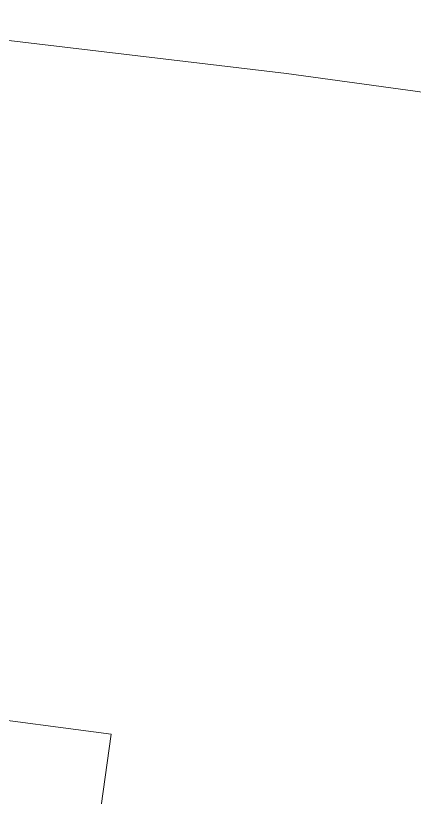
# Model space of a CAD drawing. Header units: metres. Extents: x 240566 to 246015, y 6282606 to 6289108.
# Drawn here: x 244281 to 244935, y 6285305 to 6286587 of the extents above; entities that cross this region are included whole.
import ezdxf

# ---------------------------------------------------------------- set-up
doc = ezdxf.new("R2010")
doc.units = ezdxf.units.M
doc.layers.add('Cadastre Land Parcels_SP_EXT', color=9, linetype='Continuous', lineweight=5)

msp = doc.modelspace()

# ---------------------------------------------------------------- linework, layer by layer
at = {"layer": 'Cadastre Land Parcels_SP_EXT', "linetype": 'Continuous'}
for points in [[(244703.4, 6287317.1), (244604.6, 6287381.5), (244461.9, 6287403.7), (244370.8, 6287393), (244294.7, 6287289.5), (244232.3, 6287118.4), (244201.6, 6286930.1), (244198.3, 6286909.6), (244193.6, 6286880.8), (244160.5, 6286702.3), (244108.3, 6286598.9), (244104.1, 6286565.4), (244725.3, 6286491.8), (245123, 6286437.3), (245148.3, 6286643.7), (245148.2, 6286643.7), (244742.7, 6286692.9), (244811.3, 6287221), (244792.4, 6287251.2), (244703.4, 6287317.1)], [(244437.9, 6285408.5), (244197.7, 6285440.4), (244200.6, 6285460.4), (244101.3, 6285473.5), (244108.3, 6285455.2), (244109.1, 6285452.2), (244133.3, 6285366.4), (244119.6, 6285245.6), (244059.2, 6285070.8), (244061.7, 6285055.4), (244122.8, 6285047.3), (244142.7, 6285044.7), (244382.6, 6285012.9), (244437.9, 6285408.5)]]:
    msp.add_lwpolyline(points, close=True, dxfattribs=at)
msp.add_lwpolyline([(244952.3, 6284952.2), (245033.2, 6285569.7), (245061.7, 6285788), (245043.8, 6285791.1), (245089.8, 6286166.5), (245123, 6286437.3), (244725.3, 6286491.8), (244725.3, 6286491.8), (244104.1, 6286565.4), (244023.1, 6285926.3), (243807.7, 6285949.2), (243916, 6285851), (244015.7, 6285610.6), (244081.3, 6285525.7), (244101.3, 6285473.5), (244200.6, 6285460.4), (244197.7, 6285440.4), (244437.9, 6285408.5), (244382.6, 6285012.9)], dxfattribs=at)

doc.saveas('drawing.dxf')
